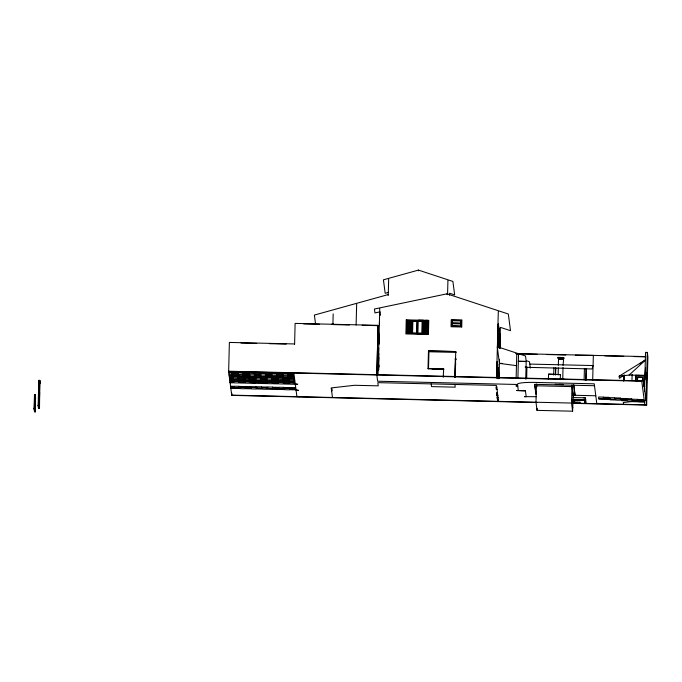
<?xml version="1.0" encoding="UTF-8"?>
<svg xmlns="http://www.w3.org/2000/svg" width="682" height="682" viewBox="0 0 682 682"><rect width="100%" height="100%" fill="white"/><g stroke="black" fill="none" stroke-linecap="round" stroke-linejoin="round"><path stroke-width="1.02" d="M34.1 408.859L34.467 394.759L35.242 394.776L35.259 411.902L34.492 411.885L34.1 408.859L34.867 408.876L35.242 394.776M34.995 395.441L35.609 398.314L35.004 394.767L34.586 410.504L34.492 399.038M34.56 399.558L34.339 409.174L35.012 399.141M34.492 409.788L34.773 398.851M34.935 410.513L35.515 397.597M38.158 405.628L38.814 380.368L39.82 380.394L39.496 408.203L38.482 408.177L38.158 405.628L39.172 405.73L39.82 380.394M38.763 403.991L38.652 408.109L38.499 393.719M38.507 393.25L38.985 381.971M38.542 397.768L38.482 407.171M38.712 392.227L38.985 381.042L39.82 381.059L40.127 383.455L39.3 383.429L38.985 381.042M38.576 403.829L38.482 408.177L39.496 408.203M38.865 392.176L39.147 382.235M39.087 391.656L39.3 383.429M38.925 405.645L39.59 380.385M39.258 408.203L39.667 392.414M294.564 343.95L229.374 342.432L228.658 371.537L641.771 381.187M536.836 402.508L231.752 395.372L231.769 393.079M294.607 344.274L295.11 323.396L378.084 325.331L376.831 374.998M332.901 324.385L333.174 313.908M356.106 325.067L356.66 304.078M378.084 325.331L376.788 374.674L377.64 381.212L517.519 384.486A17.246 2.31 1.5 0 1 534.398 382.414L594.244 383.813L596.818 403.667M378.041 374.299L379.763 308.631M378.254 370.445L378.723 348.118M378.425 369.414L378.842 353.557M378.544 369.533L378.86 357.411M379.328 344.069L379.473 338.843L378.067 327.999M380.096 314.939L380.181 311.819L374.955 312.919L374.444 309.006L446.974 293.823L508.329 314.018L510.494 330.685L500.375 327.351L499.889 348.4M378.774 369.661L378.416 364.887L378.851 366.839M388.663 279.1L388.237 295.315L388.143 294.598L314.385 315.067L315.596 324.402M406.25 319.798L405.892 333.933L428.415 334.461L428.773 320.327L406.267 319.901M428.168 320.898L427.836 333.856L406.489 333.327L406.83 320.404L428.168 320.898L406.839 320.438M412.866 321.324L412.567 332.867L416.48 332.961L416.779 321.418L412.874 321.35M417.171 333.651L417.503 320.651M418.202 321.452L417.904 332.995L421.817 333.08L422.115 321.546L418.202 321.478M422.508 333.779L422.831 320.779M428.475 350.915L455.738 351.554L428.475 350.915L428.006 368.774L443.692 369.132M428.501 368.792L428.952 351.759L456.215 352.398M443.232 377.248L443.658 368.877L428.015 368.544M447.562 294.692L447.929 280.49M449.532 295.272L449.583 293.243L454.647 294.914L452.899 281.436L418.441 270.098L383.429 279.816L385.177 293.286L388.604 292.339M451.663 326.226L451.808 320.276L461.296 320.531L461.143 326.448L451.663 326.226L461.143 326.448M454.885 377.308L455.388 358.28L455.67 365.041M455.073 376.933L455.738 351.554M455.124 377.317L455.244 371.664M455.286 370.974L455.619 358.28M460.742 326.047L460.793 323.907L452.14 323.711L452.089 325.851L460.742 326.022M461.714 327.01L461.902 319.926L451.228 319.679L451.049 326.755L461.714 326.976M497.528 331.895L497.681 325.851M496.59 376.976L498.303 311.401M496.828 368.834L496.939 364.725L497.766 364.742L497.417 378.109M497.749 335.45L497.664 338.153L498.005 335.033L498.065 335.919M496.811 377.461L497.221 361.673L497.766 364.742M497.783 338.255L498.508 323.856L498.337 343.89M498.201 331.196L498.261 324.521L498.636 327.386M497.016 378.519L497.459 361.682M498.295 340.309L497.928 337.445L498.533 340.983L498.508 323.856M497.195 377.913L497.468 367.385M498.21 341.597L498.781 326.678M498.269 323.848L498.448 343.37M497.434 377.913L497.553 364.231M498.516 343.89L499.164 328.963L499.088 347.939M497.724 378.604L497.996 367.658M498.772 339.227L498.423 343.174M498.892 335.314L499.258 330.344M497.962 378.612L498.235 367.666L497.229 367.641M498.158 344.052L498.423 346.072L499.19 346.089L499.164 328.963M498.107 378.629L498.568 370.215L498.346 378.638M498.917 347.087L499.446 331.784M498.252 378.246L498.175 375.228M499.011 347.803L498.951 341.929M498.482 378.246L498.627 372.44M499.233 347.513L499.574 333.916L499.659 348.391M499.471 347.513L499.812 333.924L499.045 333.907M498.73 378.254L498.866 372.449L497.86 372.423M499.565 347.973L499.846 336.738L499.915 338.067M498.84 378.587L499.198 374.998M499.088 378.587L499.531 359.303M499.915 348.033L499.812 333.924M516.121 378.519L516.751 354.35L518.525 354.393L517.894 378.561M525.72 379.175L526.18 361.341L518.277 361.153M526.657 378.86L526.93 367.078L525.149 367.035M572.599 411.195L571.542 403.062L572.019 384.853L573.255 394.426L572.599 411.195L537.032 410.368L537.092 408.313M548.439 379.303L548.55 374.154L560.425 374.589L548.55 374.154M553.707 375.057L553.895 367.709M555.48 375.091L555.677 367.751M555.54 374.282L555.702 367.99M558.328 365.288L558.567 358.434L558.055 357.377L563.741 357.513L563.068 365.399M558.089 358.417L558.055 357.377M558.132 374.981L558.319 367.82M559.3 359.252C558.191 357.24 563.571 357.368 562.386 359.32L559.283 359.141L562.386 359.32M560.297 379.584L560.408 374.435M563.017 367.462L562.769 379.183L563.69 379.209L563.622 378.629L559.956 378.544M563.784 358.553L563.741 357.513M563.622 378.629L563.596 379.397L559.939 379.311M573.758 384.657L575.045 395.287L573.741 385.245M584.116 379.959L584.423 368.425M585.071 399.354L584.968 403.394L584.61 399.916L573.051 399.678M585.898 380.002L586.196 368.468M585.923 380.241L586.23 368.706M592.684 380.334L593.34 355.39L575.318 355.203M623.655 380.957L623.715 378.178L624.073 379.806M623.842 380.505L623.979 375.262M623.877 380.957L623.953 378.186M624.149 379.115L624.26 374.921M631.967 380.633L632.129 374.341M635.53 380.53L635.658 375.236L644.558 375.475L644.285 385.995M636.118 381.085L636.238 375.833L643.944 376.012L643.672 386.293M637.295 381.4L637.406 377.12L642.742 377.274L642.657 380.462M637.559 380.513L637.636 377.368L642.495 377.478L642.418 380.624M644.524 391.11L645.539 352.364L647.32 352.406L647.9 356.899L646.638 405.074L572.974 403.352M645.036 379.891L645.172 374.648M647.32 352.406L646.059 400.573L644.277 400.53M645.53 367.555L645.053 375.432L629.111 375.066L619.154 376.191L619.427 378.331L623.459 375.492M629.111 375.066L645.249 360.267M639.921 363.856L645.146 360.173M619.154 376.191L645.138 360.105M331.367 324.317L333.396 323.754M377.393 339.304L379.473 338.843M418.552 320.19L423.675 320.31M425.721 320.361L427.767 320.404M407.521 321.512L411.434 321.606M423.522 321.887L427.435 321.981M407.512 321.878L411.425 321.964M423.513 322.254L427.426 322.339M407.504 322.236L411.408 322.33M423.505 322.612L427.418 322.697M407.495 322.595L411.399 322.688M423.496 322.97L427.409 323.063M407.478 322.953L411.391 323.046M423.488 323.328L427.392 323.421M407.469 323.311L411.382 323.404M423.471 323.686L427.384 323.78M407.461 323.677L411.374 323.762M423.462 324.052L427.375 324.138M498.099 325.945L498.687 325.962M407.452 324.035L411.365 324.129M423.454 324.41L427.367 324.504M407.444 324.393L411.357 324.487M423.445 324.768L427.358 324.862M407.435 324.751L411.348 324.845M423.437 325.126L427.35 325.22M407.427 325.118L411.34 325.203M423.428 325.485L427.341 325.578M407.418 325.476L411.331 325.561M423.42 325.851L427.333 325.936M407.41 325.834L411.314 325.928M423.411 326.209L427.324 326.303M407.393 326.192L411.306 326.286M423.403 326.567L427.316 326.661M303.661 323.907L319.619 324.282M333.447 324.606L349.406 324.982M362.168 325.28L378.126 325.655M407.384 326.55L411.297 326.644M423.394 326.925L427.299 327.019M407.376 326.917L411.289 327.002M423.377 327.283L427.29 327.377M407.367 327.275L411.28 327.36M423.369 327.65L427.282 327.735M407.359 327.633L411.272 327.727M423.36 328.008L427.273 328.102M407.35 327.991L411.263 328.085M423.352 328.366L427.264 328.46M407.342 328.349L411.255 328.443M423.343 328.724L427.256 328.818M407.333 328.715L411.246 328.801M423.334 329.082L427.247 329.176M498.755 331.051L499.352 331.068M407.325 329.074L411.229 329.167M423.326 329.449L427.239 329.534M407.316 329.432L411.22 329.525M423.317 329.807L427.23 329.9M407.299 329.79L411.212 329.883M423.309 330.165L427.213 330.258M499.565 331.989L498.934 328.954M407.29 330.148L411.203 330.241M423.292 330.523L427.205 330.617M499.301 332.492L499.164 329.628L498.985 330.949M407.282 330.514L411.195 330.6M423.283 330.881L427.196 330.975M407.273 330.872L411.186 330.966M423.275 331.247L427.188 331.333M407.265 331.23L411.178 331.324M423.266 331.605L427.179 331.699M407.256 331.588L411.169 331.682M423.258 331.964L427.171 332.057M407.248 331.946L411.161 332.04M423.249 332.322L427.162 332.415M407.239 332.313L411.152 332.398M423.241 332.688L427.154 332.773M406.489 333.327L427.836 333.856M499.403 336.013L499.991 336.03M499.497 336.729L500.085 336.746M499.437 336.934L500.204 336.951M499.94 337.454L499.804 334.589L499.633 335.911M497.366 337.94L498.141 337.957M498.031 343.046L498.798 343.063M498.96 345.416L498.585 342.552L498.951 346.089M240.976 343.02L256.756 343.387M269.373 343.685L286.193 344.078M515.66 353.574L645.036 356.592M517.988 353.864L537.101 354.308M546.657 354.538L565.77 354.981M604.908 355.893L623.783 356.336M634.269 356.584L645.803 356.857M518.559 354.631L516.751 354.35M558.038 357.99L563.733 358.186M456.207 359.099L455.38 359.082L455.542 360.352M455.815 359.746L455.388 358.28M518.311 361.392L526.214 361.579M496.624 362.33L497.459 362.347M530.298 368.144L529.471 361.733L526.095 360.625L525.524 356.004L497.263 346.712L499.429 363.37L502.583 363.446M529.965 364.086L593.076 365.561L592.01 368.971L526.956 367.317M378.791 364.486L378.86 365.953M378.757 365.782L378.825 367.24M432.209 369.098L442.413 369.303M497.493 371.409L497.545 370.437M498.031 373.097L498.857 373.114M623.945 378.851L623.834 379.806M624.124 379.26L623.715 378.178M559.879 378.749L562.718 378.817M228.709 371.929L293.908 373.455M228.726 372.04L231.803 372.116L233.193 382.832L230.115 382.755M228.811 372.704L231.906 372.892M238.291 372.926L243.048 373.148M249.433 373.19L254.19 373.412M260.575 373.446L265.332 373.668M271.717 373.71L276.474 373.932M282.868 373.966L287.616 374.188M232.826 373.565L237.566 373.676M243.968 373.83L248.708 373.941M255.111 374.094L259.851 374.205M266.253 374.35L270.993 374.461M277.395 374.614L282.135 374.725M288.537 374.87L293.277 374.981M232.835 373.685L237.575 373.796M243.977 373.941L248.717 374.051M255.119 374.205L259.868 374.316M266.261 374.461L271.01 374.571M277.404 374.725L282.152 374.836M288.554 374.981L293.294 375.091M229.007 374.248L232.11 374.435M238.495 374.469L243.252 374.699M249.638 374.733L254.395 374.955M260.78 374.998L265.537 375.219M271.922 375.253L276.679 375.475M283.064 375.518L287.821 375.739M233.022 375.117L237.762 375.228M244.165 375.373L248.904 375.484M255.307 375.637L260.047 375.748M266.449 375.901L271.189 376.012M277.591 376.157L282.339 376.268M288.733 376.421L293.482 376.532M233.039 375.228L237.779 375.339M244.182 375.492L248.921 375.603M255.324 375.748L260.064 375.859M266.466 376.012L271.206 376.123M277.608 376.268L282.348 376.379M288.75 376.532L293.49 376.643M229.212 375.799L232.289 375.867M238.691 376.021L243.44 376.132M249.834 376.276L254.582 376.387M260.976 376.541L265.724 376.652M272.127 376.805L276.866 376.916M283.269 377.061L288.009 377.172M229.229 375.91L232.306 375.978M238.709 376.132L243.448 376.242M249.851 376.396L254.591 376.507M260.993 376.652L265.733 376.762M272.135 376.916L276.875 377.027M283.277 377.172L288.017 377.282M233.227 376.66L237.967 376.771M244.369 376.924L249.109 377.035M255.511 377.18L260.251 377.291M266.653 377.444L271.393 377.555M277.796 377.709L282.536 377.819M288.938 377.964L293.678 378.075M558.959 384.316L563.187 384.409M233.235 376.771L237.975 376.882M244.378 377.035L249.126 377.146M255.52 377.299L260.268 377.41M266.662 377.555L271.41 377.666M277.813 377.819L282.553 377.93M288.955 378.075L293.695 378.186M555.208 384.298L563.127 384.648M594.499 385.731L534.645 384.333L535.941 394.375M229.408 377.342L232.494 377.419M238.896 377.564L243.636 377.675M250.038 377.828L254.778 377.939M261.18 378.084L265.92 378.195M272.323 378.348L277.062 378.459M283.465 378.612L288.205 378.723M229.425 377.453L232.511 377.53M238.913 377.675L243.653 377.785M250.055 377.939L254.795 378.05M261.197 378.203L265.937 378.314M272.34 378.459L277.08 378.57M283.482 378.723L288.222 378.834M233.423 378.212L238.18 378.433M244.565 378.467L249.322 378.689M255.707 378.732L260.464 378.953M266.85 378.987L271.607 379.218M277.992 379.252L282.749 379.473M289.134 379.516L293.891 379.738M536.41 385.782L571.976 386.617L573.212 396.182M229.612 378.894L232.69 378.962M239.092 379.115L243.841 379.226M250.234 379.371L254.983 379.482M261.377 379.635L266.125 379.746M272.527 379.891L277.267 380.002M283.669 380.155L288.409 380.266M229.629 379.004L232.707 379.073M239.109 379.226L243.849 379.337M250.251 379.482L254.991 379.593M261.394 379.746L266.133 379.857M272.536 380.01L277.276 380.121M283.678 380.266L288.426 380.377M517.706 385.918L515.924 385.876L517.732 386.157M233.628 379.755L238.368 379.865M244.77 380.019L249.51 380.13M255.912 380.275L260.652 380.385M267.054 380.539L271.794 380.65M278.196 380.795L282.936 380.906M289.339 381.059L294.078 381.17M233.636 379.865L238.376 379.976M244.778 380.13L249.527 380.241M255.921 380.385L260.669 380.496M267.063 380.65L271.811 380.761M278.213 380.914L282.953 381.025M289.356 381.17L294.095 381.281M229.808 380.437L232.894 380.513M239.297 380.658L244.037 380.769M250.439 380.923L255.179 381.033M261.581 381.178L266.321 381.289M272.723 381.443L277.463 381.553M283.865 381.698L288.605 381.809M229.825 380.547L232.912 380.624M239.314 380.769L244.054 380.88M250.456 381.033L255.196 381.144M261.598 381.289L266.338 381.4M272.74 381.553L277.48 381.664M283.882 381.818L288.622 381.929M496.811 387.026L495.976 387.001L496.291 389.396L497.118 389.413M233.824 381.306L238.564 381.417M244.966 381.562L249.706 381.673M256.108 381.826L260.848 381.937M267.25 382.082L271.999 382.193M278.392 382.346L283.141 382.457M289.535 382.602L294.283 382.713M233.841 381.417L238.581 381.528M244.983 381.673L249.723 381.784M256.125 381.937L260.865 382.048M267.267 382.193L272.007 382.304M278.409 382.457L283.149 382.568M289.552 382.721L294.292 382.832M230.013 381.988L233.099 382.056M239.493 382.21L244.241 382.321M250.635 382.466L255.383 382.576M261.786 382.73L266.526 382.841M272.928 382.986L277.668 383.096M284.07 383.25L288.81 383.361M230.03 382.099L233.108 382.167M239.51 382.321L244.25 382.432M250.652 382.576L255.392 382.687M261.794 382.841L266.534 382.952M272.936 383.096L277.685 383.207M284.079 383.361L288.827 383.472M295.263 383.898L297.676 384.273L295.306 384.222M525.447 390.948L516.521 390.505L525.413 390.709L526.189 396.694L524.415 396.651L536.529 396.694M230.559 386.225L233.645 386.302L233.935 388.51L230.848 388.433M572.948 394.648L575.062 394.699M230.652 386.89L233.73 386.958M240.132 387.112L244.872 387.223M251.274 387.367L256.014 387.478M262.417 387.632L267.156 387.743M273.559 387.896L278.299 388.007M284.701 388.152L289.441 388.263M230.661 387.001L233.747 387.069M240.149 387.223L244.889 387.333M251.291 387.487L256.031 387.598M262.434 387.743L267.173 387.853M273.576 388.007L278.316 388.118M284.718 388.263L289.458 388.373M572.931 395.236L595.795 395.773M234.642 387.64L239.391 387.751M245.793 387.905L250.533 388.015M256.935 388.16L261.675 388.271M268.077 388.425L272.817 388.535M279.219 388.68L283.959 388.791M290.362 388.945L295.101 389.055M234.659 387.751L239.399 387.862M245.801 388.015L250.541 388.126M256.943 388.271L261.692 388.382M268.086 388.535L272.834 388.646M279.228 388.8L283.976 388.911M290.379 389.055L295.118 389.166M296.048 389.959L298.46 390.334L296.09 390.283M331.605 390.795L332.194 390.726L331.946 388.817L331.23 388.8M496.888 395.372L497.903 395.475L496.897 395.449L496.564 392.9L497.57 392.926M604.295 397.904L609.035 398.015M604.312 398.015L609.052 398.126M573.008 397.546L585.429 397.836L586.153 403.42M615.607 398.561L620.347 398.672M615.624 398.672L620.364 398.782M585.463 398.075L583.647 397.794M598.813 398.433L603.553 398.544M598.822 398.544L603.57 398.655M627.09 399.354L631.847 399.584M610.126 399.089L614.883 399.32M638.454 400.138L643.194 400.249M621.6 399.891L626.34 400.002M638.471 400.249L643.211 400.36M621.617 400.002L626.357 400.112M632.973 400.666L637.713 400.777M572.181 399.371L585.668 399.686M632.981 400.786L637.73 400.897M497.204 397.759L498.201 397.708L497.195 397.683L497.528 400.232M572.266 400.215L584.593 400.505M644.456 401.92L631.421 401.613L623.263 402.542L623.493 404.29M497.519 400.155L498.525 400.181M572.744 401.996L580.084 402.167L580.229 403.284M572.829 402.107L574.645 402.15L574.525 401.28M296.875 396.336L299.287 396.711M231.718 395.134L571.542 403.062M572.889 403.113L646.604 404.835M34.825 396.864L35.421 396.881M34.859 397.785L35.634 397.802M38.201 404.997L38.328 405.969M34.893 408.365L34.756 409.081M34.253 408.458L34.322 408.987M34.407 409.703L34.518 409.174M499.429 363.37L516.743 365.705M646.792 372.381L647.346 376.635M646.638 405.074L643.51 380.914L228.615 371.213L231.752 395.372M641.728 380.871L644.831 404.793M573.042 399.814L573.102 400.3M572.701 407.086L572.769 407.563M536.828 386.89L536.461 384.026L535.984 402.235L537.032 410.368M534.79 384.75L535.83 392.781M517.519 384.486L518.303 390.547M498.261 324.521L498.329 325.843M498.542 326.669L498.602 327.999M499.207 331.776L499.267 333.106M498.252 325.681L498.312 326.567M498.525 327.829L498.585 328.715M498.909 330.787L498.968 331.674M499.19 332.935L499.25 333.822M499.556 335.749L499.616 336.635M499.829 337.897L499.889 338.784M498.227 326.397L498.278 327.641M498.508 328.553L498.559 329.798M498.892 331.503L498.943 332.748M499.173 333.66L499.224 334.905M499.531 336.465L499.599 336.993M499.812 338.622L499.863 339.866M498.201 327.479L498.252 328.724M498.482 329.628L498.533 330.872M498.866 332.586L498.926 333.472M499.139 334.734L499.19 335.979M499.787 339.696L499.838 340.94M498.175 328.553L498.244 329.082M498.457 330.71L498.508 331.597M499.113 335.817L499.173 336.703M499.761 340.778L499.812 341.665M498.431 331.426L498.482 332.671M499.096 336.533L499.147 337.778M499.736 341.494L499.787 342.739M498.406 332.509L498.465 333.396M499.071 337.616L499.13 338.502M499.71 342.577L499.77 343.464M498.389 333.225L498.44 334.47M499.045 338.332L499.096 339.585M499.693 343.293L499.744 344.538M498.354 334.308L498.414 335.194M499.019 339.414L499.079 340.301M499.377 342.586L499.446 343.106M499.667 344.376L499.718 345.262M498.337 335.024L498.389 336.269M499.002 340.13L499.053 341.384M499.369 342.944L499.412 344.188M499.642 345.092L499.693 346.337M498.312 336.107L498.372 336.993M498.695 339.056L498.755 339.943M498.977 341.213L499.028 342.1M499.335 344.018L499.394 344.904M499.616 346.175L499.676 347.061M498.295 336.823L498.346 338.067M498.678 339.781L498.721 341.026M499.318 344.742L499.369 345.987M499.599 346.891L499.65 348.144M497.988 335.749L498.031 337.002M498.644 340.864L498.695 342.108M499.292 345.817L499.343 347.07M497.954 336.831L498.022 337.36M498.619 341.938L498.687 342.466M499.258 346.899L499.326 347.428M497.766 338.067L497.519 337.539L497.587 338.059M497.502 338.945L497.758 340.966M498.235 367.666L498.542 370.718L497.707 370.701L497.553 369.508M498.866 372.449L499.173 375.509L498.337 375.484L498.184 374.29M498.099 369.124L498.303 370.718M498.61 373.105L498.926 375.501M496.777 364.324L496.905 365.33M496.803 386.941L498.431 401.366M496.564 386.941L496.368 385.424L377.828 382.653L378.237 385.842L354.529 385.287L331.239 387.922L332.475 397.487M497.067 395.372L496.752 392.985L497.698 400.155L497.383 397.768M461.22 323.473L451.74 323.285M446.974 293.823L447.068 294.539M454.877 384.452L455.226 387.163L431.518 386.609L431.169 383.898M443.658 368.877L443.684 369.363M418.441 270.098L418.535 270.814M412.175 320.608L411.834 333.481M379.9 315.323L379.576 313.729L379.78 315.323M379.354 322.62L379.533 324.726M293.857 373.054L296.917 396.66M38.814 380.368L39.104 382.952L38.806 381.971M35.268 398.39L35.328 399.277M35.251 399.106L35.311 399.993M34.935 398.399L35.004 398.919M35.234 399.831L35.285 401.076M34.927 398.757L34.978 400.002M35.208 400.905L35.251 402.158M34.901 399.84L34.953 400.718M35.174 401.988L35.234 402.874M34.876 400.556L34.927 401.8M35.157 402.704L35.208 403.957M34.85 401.638L34.91 402.516M35.132 403.787L35.191 404.673M34.833 402.354L34.884 403.599M35.114 404.503L35.157 405.756M34.799 403.437L34.859 404.324M35.08 405.585L35.14 406.472M34.782 404.153L34.833 405.398M35.063 406.31L35.114 407.555M34.756 405.236L34.816 406.122M35.038 407.384L35.097 408.271M34.739 405.952L34.791 407.197M35.012 408.109L35.063 409.353M34.705 407.035L35.259 411.902M407.529 321.154L407.231 332.671L411.135 332.765L411.442 321.248L407.529 321.154M423.531 321.529L423.232 333.046L427.145 333.131L427.443 321.623L423.531 321.529M452.217 320.728L452.166 322.867L460.819 323.072L460.87 320.932L452.217 320.753M237.379 372.244L232.639 372.133L234.028 382.849L238.768 382.96L237.379 372.244M242.945 372.372L238.206 372.261L239.595 382.977L244.335 383.088L242.945 372.372M248.521 372.508L243.781 372.398L245.17 383.113L249.91 383.224L248.521 372.508M254.088 372.636L249.348 372.525L250.737 383.241L255.477 383.352L254.088 372.636M259.663 372.764L254.923 372.653L256.313 383.369L261.053 383.48L259.663 372.764M265.238 372.901L260.49 372.79L261.879 383.506L266.619 383.616L265.238 372.901M270.805 373.028L266.065 372.918L267.455 383.634L272.195 383.744L270.805 373.028M276.38 373.156L271.632 373.045L273.022 383.761L277.77 383.872L276.38 373.156M281.947 373.284L277.207 373.173L278.597 383.889L283.337 384L281.947 373.284M287.523 373.421L282.774 373.31L284.164 384.026L288.912 384.137L287.523 373.421M293.09 373.548L288.35 373.438L289.739 384.154L294.479 384.264L293.09 373.548M239.203 386.319L234.463 386.208L234.744 388.416L239.484 388.527L239.203 386.319M250.345 386.575L245.605 386.464L245.887 388.68L250.635 388.791L250.345 386.575M261.487 386.839L256.747 386.728L257.029 388.936L261.777 389.047L261.487 386.839M272.63 387.103L267.89 386.992L268.171 389.2L272.919 389.311L272.63 387.103M283.772 387.359L279.032 387.248L279.322 389.456L284.062 389.567L283.772 387.359M294.914 387.623L290.174 387.512L290.464 389.72L295.204 389.831L294.914 387.623M244.787 386.558L240.047 386.447L240.328 388.655L245.077 388.766L244.787 386.558M255.929 386.822L251.189 386.711L251.479 388.919L256.219 389.03L255.929 386.822M267.071 387.078L262.331 386.967L262.621 389.175L267.361 389.286L267.071 387.078M278.213 387.342L273.473 387.231L273.763 389.439L278.503 389.55L278.213 387.342M289.356 387.598L284.616 387.487L284.906 389.703L289.645 389.814L289.356 387.598M39.138 383.173L39.266 384.145L39.138 383.173M603.365 397.112L598.626 397.001L598.915 399.209L603.655 399.32L603.365 397.112M608.949 397.35L604.209 397.239L604.499 399.447L609.239 399.558L608.949 397.35M614.678 397.768L609.938 397.657L610.228 399.865L614.968 399.976L614.678 397.768M620.262 398.015L615.522 397.904L615.812 400.112L620.552 400.223L620.262 398.015M626.161 398.561L621.413 398.45L621.703 400.666L626.443 400.777L626.161 398.561M631.745 398.808L627.005 398.697L627.287 400.905L632.026 401.016L631.745 398.808M637.525 399.345L632.785 399.234L633.067 401.442L637.815 401.553L637.525 399.345M643.109 399.584L638.369 399.473L638.659 401.689L643.399 401.8L643.109 399.584"/></g></svg>
